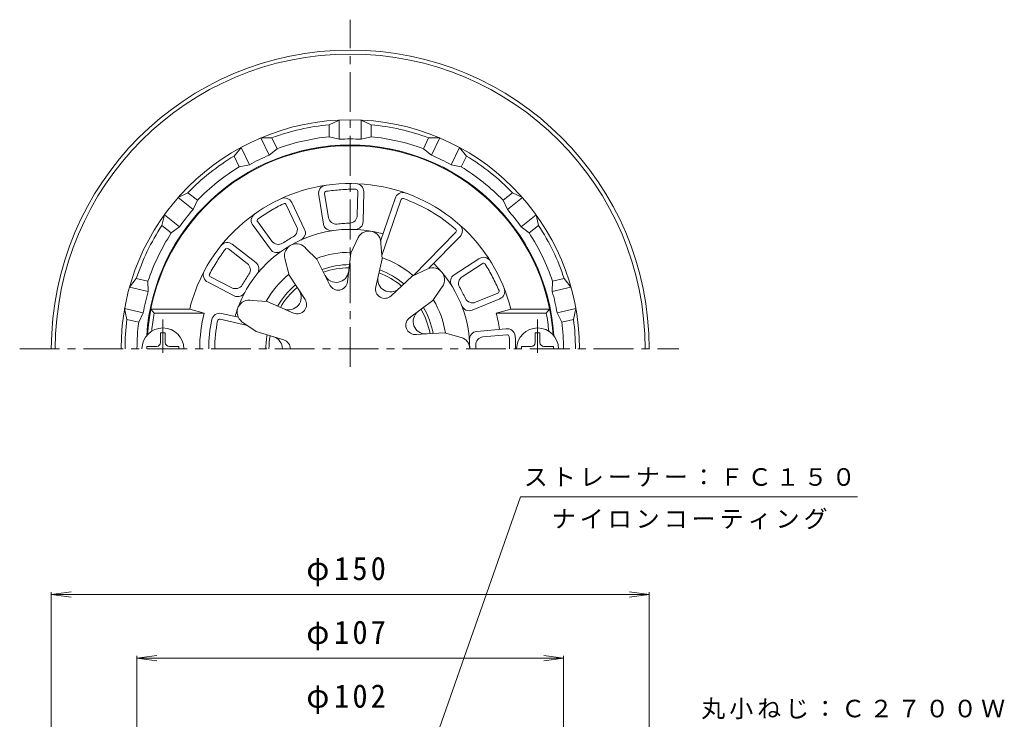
# Model space of a CAD drawing. Units: millimetres, scale not verified. Extents: x -188 to 142, y -230 to 269.
# Drawn here: x -111.9 to 135.1, y 93 to 268.5 of the extents above; entities that cross this region are included whole.
import ezdxf

# ---------------------------------------------------------------- set-up
doc = ezdxf.new("R2010")
doc.units = ezdxf.units.MM
doc.header["$LTSCALE"] = 2
doc.linetypes.add('CHAIN1', pattern=[8, 5, -1, 1, -1])
for name, color, linetype, lineweight in [('0-0', 3, 'Continuous', 9), ('0-2', 6, 'Continuous', 5), ('0-4', 7, 'Continuous', 9), ('0-5', 7, 'Continuous', 9)]:
    doc.layers.add(name, color=color, linetype=linetype, lineweight=lineweight)
doc.styles.add('ＭＳ ゴシック', font='')
doc.styles.get('ＭＳ ゴシック').set_extended_font_data('MS Gothic')

msp = doc.modelspace()

# ---------------------------------------------------------------- linework, layer by layer
at = {"layer": '0-0', "linetype": 'CHAIN1'}
for p, q in [((-29, 181.378), (-29, 268.547)), ((-111.927, 185.924), (53.451, 185.924))]:
    msp.add_line(p, q, dxfattribs=at)
at = {"layer": '0-0'}
for p, q in [((-34.25, 242.179), (-31.75, 243.358)), ((-34.25, 239.166), (-34.25, 242.179)), ((-31.75, 238.542), (-31.75, 243.358)), ((-23.75, 242.179), (-26.25, 243.358)), ((-26.25, 238.542), (-26.25, 243.358)), ((-23.75, 239.166), (-23.75, 242.179)), ((-48.678, 238.886), (-51.442, 238.863)), ((-49.352, 234.524), (-51.442, 238.863)), ((-47.371, 236.171), (-48.678, 238.886)), ((-34.25, 239.166), (-31.75, 238.542)), ((-23.75, 239.166), (-26.25, 238.542)), ((-10.629, 236.171), (-9.322, 238.886)), ((-9.322, 238.886), (-6.558, 238.863)), ((-8.648, 234.524), (-6.558, 238.863)), ((-58.138, 234.331), (-56.397, 236.477)), ((-54.308, 232.138), (-56.397, 236.477)), ((-47.371, 236.171), (-49.352, 234.524)), ((-10.629, 236.171), (-8.648, 234.524)), ((-3.692, 232.138), (-1.603, 236.477)), ((0.138, 234.331), (-1.603, 236.477)), ((-56.831, 231.615), (-58.138, 234.331)), ((-1.169, 231.615), (0.138, 234.331)), ((-56.831, 231.615), (-54.308, 232.138)), ((-1.169, 231.615), (-3.692, 232.138)), ((-69.709, 225.103), (-72.189, 223.884)), ((-67.353, 223.224), (-69.709, 225.103)), ((9.353, 223.224), (11.709, 225.103)), ((11.709, 225.103), (14.189, 223.884)), ((-68.424, 220.881), (-72.189, 223.884)), ((-67.353, 223.224), (-68.424, 220.881)), ((9.353, 223.224), (10.424, 220.881)), ((10.424, 220.881), (14.189, 223.884)), ((-76.256, 216.894), (-75.618, 219.583)), ((-71.853, 216.581), (-75.618, 219.583)), ((13.853, 216.581), (17.619, 219.583)), ((18.256, 216.894), (17.619, 219.583)), ((-73.899, 215.015), (-76.256, 216.894)), ((-73.899, 215.015), (-71.853, 216.581)), ((15.899, 215.015), (13.853, 216.581)), ((15.899, 215.015), (18.256, 216.894)), ((-82.677, 203.56), (-84.382, 201.385)), ((-79.739, 202.89), (-82.677, 203.56)), ((-79.739, 202.89), (-79.687, 200.313)), ((21.739, 202.89), (21.687, 200.313)), ((21.739, 202.89), (24.677, 203.56)), ((24.677, 203.56), (26.382, 201.385)), ((-79.687, 200.313), (-84.382, 201.385)), ((21.687, 200.313), (26.382, 201.385)), ((22.911, 194.951), (27.606, 196.023)), ((27.013, 193.324), (27.606, 196.023)), ((24.075, 192.653), (22.911, 194.951)), ((24.075, 192.653), (27.013, 193.324))]:
    msp.add_line(p, q, dxfattribs=at)
for points in [[(-82.075, 192.653), (-85.013, 193.323), (-85.606, 196.023)], [(-82.075, 192.653), (-80.911, 194.951), (-85.606, 196.023)]]:
    msp.add_lwpolyline(points, dxfattribs=at)
for radius, start, end in [(75, 0, 180), (74, 0, 180), (57.5, 0, 180), (56.5, 95.33163, 110.38268), (56.5, 69.61734, 84.66838), (53.5, 95.63155, 110.08276), (52.69, 87.00826, 92.99176), (53.5, 69.91725, 84.36847), (51.174, 3.72118, 176.27882), (56.5, 121.04591, 136.09695), (52.69, 112.72255, 118.70604), (52.69, 61.29398, 67.27747), (56.5, 43.90306, 58.9541), (53.5, 121.34583, 135.79704), (53.5, 44.20297, 58.65419), (52.69, 138.43683, 144.42032), (52.69, 35.5797, 41.56319), (56.5, 146.76019, 161.81123), (53.5, 147.0601, 161.51132), (53.5, 18.48869, 32.93991), (56.5, 18.18878, 33.23982), (52.69, 164.15111, 170.13461), (52.69, 9.8654, 15.84891), (56.5, 172.47449, 180), (56.5, 0, 7.52553), (53.5, 172.7744, 180), (53.5, 0, 7.22562)]:
    msp.add_arc((-29, 185.924), radius, start, end, dxfattribs=at)
at = {"layer": '0-2'}
for p, q in [((-34.451, 218.917), (-35.428, 224.83)), ((-27.228, 219.447), (-27.126, 225.44)), ((-25.755, 217.865), (-25.627, 225.35)), ((-40.436, 215.924), (-43.68, 222.67)), ((-35.696, 217.247), (-36.898, 224.522)), ((-21.388, 212.963), (-17.743, 223.68)), ((-21.032, 209.35), (-16.302, 223.257)), ((-42.462, 216.677), (-45.06, 222.078)), ((-48.679, 212.961), (-52.206, 217.806)), ((-49.042, 210.911), (-53.381, 216.872)), ((-13.09, 204.364), (-2.512, 215.196)), ((-28.83, 209.923), (-26.995, 213.854)), ((-9.243, 206.156), (-1.439, 214.148)), ((-54.832, 207.364), (-59.577, 211.025)), ((-52.683, 207.601), (-58.611, 212.173)), ((-37.368, 208.418), (-40.059, 211.051)), ((-20.951, 208.534), (-21.321, 212.281)), ((-44.296, 204.418), (-45.418, 208.608)), ((-37.368, 208.418), (-34.088, 201.938)), ((-28.83, 209.923), (-29.696, 202.713)), ((-20.951, 208.534), (-22.604, 201.462)), ((-2.924, 204.526), (3.273, 208.522)), ((-13.443, 204.199), (-9.511, 206.031)), ((-0.897, 204.048), (4.139, 207.296)), ((-58.124, 199.258), (-64.677, 202.638)), ((-58.72, 201.253), (-64.046, 204.001)), ((-44.296, 204.418), (-40.325, 198.338)), ((-13.443, 204.199), (-18.741, 199.232)), ((-8.301, 198.071), (-6.175, 201.179)), ((-49.869, 197.776), (-53.624, 198.064)), ((-49.869, 197.776), (-43.192, 194.921)), ((-8.301, 198.071), (-14.112, 193.716)), ((1.597, 195.651), (8.515, 198.511)), ((2.462, 197.632), (8.001, 199.921)), ((-79.01, 195.924), (-78.183, 194.924)), ((-69.277, 195.924), (-79.01, 195.924)), ((-69.277, 195.924), (-65.632, 194.924)), ((11.277, 195.924), (7.632, 194.924)), ((11.277, 195.924), (21.01, 195.924)), ((21.01, 195.924), (20.183, 194.924)), ((-65.632, 194.924), (-78.183, 194.924)), ((-54.796, 191.794), (-61.661, 193.356)), ((-57.071, 193.85), (-61.329, 194.819)), ((-52.605, 190.259), (-56.158, 192.748)), ((7.632, 194.924), (20.183, 194.924)), ((-52.605, 190.259), (-45.655, 188.154)), ((2.73, 190.307), (10.073, 190.973)), ((-5.335, 189.924), (-12.587, 189.524)), ((-5.336, 189.924), (-1.146, 188.8)), ((4.304, 188.944), (10.272, 189.485))]:
    msp.add_line(p, q, dxfattribs=at)
at = {"layer": '0-2', "color": 4, "linetype": 'CHAIN1', "lineweight": 9}
for p, q in [((-76, 193.268), (-76, 184.948)), ((18, 193.268), (18, 184.948))]:
    msp.add_line(p, q, dxfattribs=at)
at = {"layer": '0-2', "color": 4, "lineweight": 9}
for p, q in [((-75.4, 189.924), (-76.6, 189.924)), ((-76.6, 187.524), (-76.6, 189.924)), ((-75.4, 187.524), (-75.4, 189.924)), ((17.4, 189.924), (18.6, 189.924)), ((17.4, 187.524), (17.4, 189.924)), ((18.6, 187.524), (18.6, 189.924)), ((-80, 185.924), (-80, 186.524)), ((-77.6, 186.524), (-80, 186.524)), ((-74.4, 186.524), (-72, 186.524)), ((-72, 185.924), (-72, 186.524)), ((14, 185.924), (14, 186.524)), ((16.4, 186.524), (14, 186.524)), ((19.6, 186.524), (22, 186.524)), ((22, 185.924), (22, 186.524))]:
    msp.add_line(p, q, dxfattribs=at)
at = {"layer": '0-2'}
for centre, radius, start, end in [((-29, 185.924), 51, 3.98012, 176.01988), ((-29, 185.924), 41.5, 13.94345, 151.99609), ((-27.626, 225.4), 2, 358.57576, 88.00774), ((-34.945, 224.974), 2, 98.77922, 193.02014), ((-34.949, 224.973), 0.5, 98.66284, 196.66641), ((-29, 185.924), 40, 93.33945, 98.66273), ((-27.8, 186.012), 40, 89.73949, 95.06277), ((-27.62, 225.511), 0.5, 351.73672, 89.7403), ((-15.808, 223.156), 2, 70.61256, 164.85349), ((-27.967, 186.541), 40, 116.40616, 121.72945), ((-45.489, 221.817), 2, 25.24243, 114.67441), ((-45.534, 221.92), 0.5, 18.4034, 116.40697), ((-15.812, 223.157), 0.5, 70.49619, 168.49976), ((-29, 185.924), 40, 48.58307, 70.49591), ((-29, 185.924), 40, 120.00612, 125.32941), ((-51.839, 218.152), 2, 125.44589, 219.68681), ((-51.842, 218.15), 0.5, 125.32951, 223.33308), ((-32.478, 219.243), 2, 189.38228, 275.95941), ((-27.8, 186.012), 31.5, 92.44275, 95.29532), ((-29.228, 219.481), 2, 272.44249, 359.01962), ((-27.755, 217.9), 2, 267.76982, 359.01996), ((-29, 185.924), 30, 74.08115, 137.7767), ((-44.264, 215.81), 2, 299.10916, 25.68629), ((-42.238, 215.057), 2, 294.43649, 25.68663), ((-33.723, 217.573), 2, 189.38228, 278.48683), ((-29, 185.924), 31.5, 93.1069, 95.95947), ((-24.312, 212.513), 3, 355.56062, 153.46123), ((-2.869, 215.546), 0.5, 315.68094, 48.58325), ((-2.869, 215.546), 2, 315.68094, 48.58325), ((-59.845, 210.599), 2, 51.9091, 141.34108), ((-47.062, 214.138), 2, 216.04895, 302.62608), ((-29, 185.924), 31.5, 119.77357, 122.62614), ((-27.967, 186.541), 31.5, 119.10942, 121.96199), ((-28.354, 186.939), 40, 143.07283, 148.39612), ((-59.93, 210.671), 0.5, 45.07007, 143.07364), ((-47.425, 212.087), 2, 216.04895, 305.1535), ((-42.5, 209.306), 3, 35.56062, 193.46123), ((-29, 185.924), 24.24, 89.59406, 110.40605), ((-29, 185.924), 40, 146.67279, 151.99608), ((-53.905, 206.017), 2, 321.10316, 52.3533), ((-29, 185.924), 24.24, 49.59373, 70.40581), ((4.464, 206.911), 2, 32.21632, 126.45724), ((-29, 185.924), 41.5, 151.99609, 166.05655), ((-63.873, 204.474), 2, 152.11256, 246.35349), ((-29, 185.924), 30, 137.7767, 157.44492), ((-56.054, 205.78), 2, 325.77583, 52.35297), ((-29, 185.924), 21.15, 90.46648, 109.53362), ((-29, 185.924), 20.38, 90.74443, 109.25571), ((-32.498, 205.764), 3.146, 206.84773, 353.15253), ((-29, 185.924), 21.15, 50.46611, 69.53334), ((-8.317, 203.279), 3, 315.56062, 113.46123), ((-29, 185.924), 30, 0, 45.68077), ((4.461, 206.914), 0.5, 32.09995, 130.10352), ((-29, 185.924), 40, 26.77655, 32.09984), ((-63.875, 204.47), 0.5, 151.99619, 249.99976), ((-29, 185.924), 31.5, 146.44025, 149.29282), ((-28.354, 186.939), 31.5, 145.77609, 148.62866), ((-29, 185.924), 24.24, 129.59422, 150.40596), ((-32.009, 202.991), 2.33, 206.84775, 353.15242), ((-18.927, 203.371), 3.147, 166.84723, 313.1524), ((-29, 185.924), 20.38, 50.74408, 69.25545), ((-1.84, 202.845), 2, 122.81938, 211.92393), ((0.187, 202.367), 2, 122.81938, 209.39651), ((-28.442, 184.858), 40, 23.17659, 28.49988), ((-57.803, 203.031), 2, 242.71562, 329.29276), ((-29, 185.924), 21.15, 130.46671, 149.53346), ((-29, 185.924), 20.38, 130.74463, 149.25557), ((-44.433, 198.874), 3.146, 246.84773, 33.15253), ((-20.335, 200.932), 2.33, 166.85048, 313.15239), ((-29, 185.924), 31.5, 26.54401, 29.39658), ((7.87, 200.404), 0.5, 285.17383, 23.1774), ((7.766, 200.365), 2, 292.01286, 21.44484), ((-57.207, 201.036), 2, 242.71562, 331.82018), ((-54.372, 195.158), 3, 75.56062, 233.46123), ((-42.276, 197.063), 2.33, 246.84775, 33.15242), ((-29, 185.924), 24.24, 9.59354, 30.40552), ((-28.442, 184.858), 31.5, 25.87985, 28.73242), ((1.698, 199.48), 2, 205.87959, 292.45673), ((-29, 185.924), 30, 157.44492, 164.23296), ((-10.068, 192.814), 3.146, 126.84755, 273.15254), ((-29, 185.924), 20.38, 10.74391, 29.25508), ((-29, 185.924), 21.15, 10.46599, 29.53299), ((0.833, 197.499), 2, 201.20692, 292.45706), ((-29, 185.924), 50, 169.63023, 174.90616), ((-30.496, 185.924), 36.27, 165.63258, 180), ((-29, 185.924), 35.5, 168.03593, 180), ((-61.772, 192.868), 2, 77.18056, 168.0361), ((-29, 185.924), 34, 168.03592, 180), ((-61.772, 192.868), 0.5, 77.18056, 168.0361), ((-12.715, 191.851), 2.33, 121.96426, 278.03435), ((-27.504, 185.924), 36.27, 7.76474, 14.36742), ((-29, 185.924), 50, 5.09386, 10.36977), ((2.911, 188.315), 2, 95.18117, 184.28572), ((10.381, 188.992), 2, 4.57811, 98.81903), ((-29, 185.924), 21.15, 170.46655, 180), ((-29, 185.924), 20.38, 170.74452, 180), ((-49.146, 185.924), 3.146, 0, 73.15253), ((-46.33, 185.924), 2.33, 0, 73.15239), ((-2, 185.924), 3, 0.00378, 73.46123), ((4.484, 186.952), 2, 95.18117, 181.7583), ((10.38, 188.997), 0.5, 4.46173, 102.4653), ((-29, 185.924), 40, 0.00014, 4.46162), ((-29, 185.924), 41.5, 0, 4.46153), ((-29, 185.924), 31.5, 0.00018, 1.75836)]:
    msp.add_arc(centre, radius, start, end, dxfattribs=at)
at = {"layer": '0-2', "color": 4, "lineweight": 9}
for centre, radius, start, end in [((-76, 185.924), 5.25, 0, 180), ((18, 185.924), 5.25, 0, 180), ((-77.6, 187.524), 1, 270, 0), ((-74.4, 187.524), 1, 180, 270), ((16.4, 187.524), 1, 270, 0), ((19.6, 187.524), 1, 180, 270)]:
    msp.add_arc(centre, radius, start, end, dxfattribs=at)
at = {"layer": '0-4'}
for p, q in [((-104, 124.289), (-99.043, 124.941)), ((-104, -24.211), (-104, 124.889)), ((-104, 124.289), (46, 124.289)), ((-104, 124.289), (-99.043, 123.636)), ((46, 124.289), (41.043, 124.941)), ((46, 124.289), (41.043, 123.636)), ((46, -24.211), (46, 124.889)), ((-82.5, 108.289), (-77.543, 108.941)), ((-82.5, -16.211), (-82.5, 108.889)), ((24.5, 108.289), (19.543, 108.941)), ((24.5, -16.211), (24.5, 108.889)), ((-82.5, 108.289), (24.5, 108.289)), ((-82.5, 108.289), (-77.543, 107.636)), ((24.5, 108.289), (19.543, 107.636))]:
    msp.add_line(p, q, dxfattribs=at)
at = {"layer": '0-5'}
for p, q in [((-14, 69.774), (13.743, 148.791)), ((13.743, 148.791), (98.286, 148.791))]:
    msp.add_line(p, q, dxfattribs=at)

# ---------------------------------------------------------------- texts
at = {"layer": '0-4', "color": 2, "char_height": 5.865, "attachment_point": 7, "style": 'ＭＳ ゴシック'}
for s, insert in [('\\T1.21;\\W0.95;φ150', (-40, 126.289)), ('\\T1.21;\\W0.95;φ107', (-40, 110.289)), ('\\T1.21;\\W0.95;φ102', (-40, 94.289))]:
    msp.add_mtext(s, dxfattribs=dict(at, insert=insert))
at = {"layer": '0-5', "char_height": 4.399, "attachment_point": 7, "style": 'ＭＳ ゴシック'}
for s, insert in [('\\T1.17;ストレーナー：ＦＣ１５０', (14.57, 151.343)), ('\\T1.17;ナイロンコーティング', (21.57, 140.596)), ('\\T1.17;丸小ねじ：Ｃ２７００Ｗ', (59.084, 92.962))]:
    msp.add_mtext(s, dxfattribs=dict(at, insert=insert))

doc.saveas('drawing.dxf')
